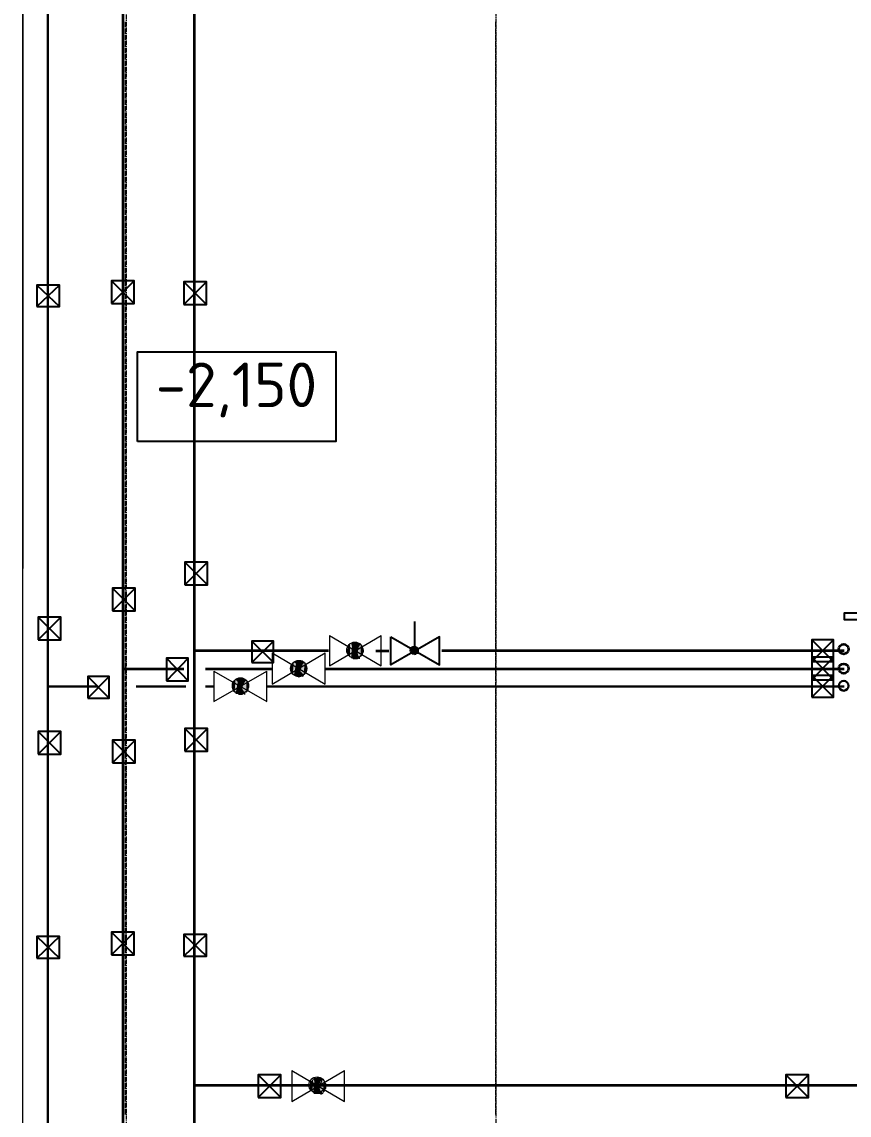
# Model space of a CAD drawing. Header units: millimetres. Extents: x -10178924 to 11692288, y -947381 to 58396.
# Drawn here: x 748948 to 752193, y -791596 to -787306 of the extents above; entities that cross this region are included whole.
import ezdxf

# ---------------------------------------------------------------- set-up
doc = ezdxf.new("R2010")
doc.units = ezdxf.units.MM
doc.linetypes.add('осевая', pattern=[50.8, 31.75, -6.35, 6.35, -6.35])
for name, color, linetype, lineweight in [('PDF _0', 7, 'Continuous', 9), ('PDF _Разрезы', 7, 'Continuous', 9), ('PDF _Текст', 7, 'Continuous', 5), ('Размеры осевые', 153, 'Continuous', 9)]:
    doc.layers.add(name, color=color, linetype=linetype, lineweight=lineweight)
for name, color, linetype in [('PDF __0', 7, 'Continuous'), ('PDF _PDF _Разрезы', 7, 'Continuous'), ('PDF _В1_Арматура', 7, 'Continuous'), ('PDF _ВК_В1', 5, 'Continuous'), ('PDF _ВК_Т3', 1, 'Continuous'), ('PDF _ВК_Т4', 6, 'Continuous')]:
    doc.layers.add(name, color=color, linetype=linetype)
doc.layers.add('PDF _Отметки', color=7, linetype='Continuous', true_color=0x7f9fff)
doc.layers.add('PDF _Размеры осевые', color=7, linetype='Continuous', true_color=0x5d6970)
doc.styles.add('PDF ISOCPEUR', font='isocpeur.ttf')

# ---------------------------------------------------------------- blocks, each defined once
blk = doc.blocks.new('A$C5282721b')
at = {"layer": 'PDF _Разрезы', "color": 18, "lineweight": 9, "true_color": 0x000000, "transparency": 33554687}
blk.add_lwpolyline([(26590.978, -58613.553), (26594.843, 2746.034)], dxfattribs=at)
at = {"layer": 'Размеры осевые', "color": 251, "linetype": 'осевая', "ltscale": 0.5, "transparency": 33554687}
for p, q in [((27000, -52200), (27000, 1500)), ((28450, -58512.867), (28450, -4812.867))]:
    blk.add_line(p, q, dxfattribs=at)

msp = doc.modelspace()

# ---------------------------------------------------------------- linework, layer by layer
at = {"layer": 'PDF _0', "lineweight": 25}
for points in [[(749007.6, -788423.2), (749096.5, -788423.2), (749096.5, -788338.5), (749007.6, -788338.5)], [(749299.7, -788410.5), (749388.6, -788410.5), (749388.6, -788321.6), (749299.7, -788321.6)], [(749583.3, -788414.7), (749672.2, -788414.7), (749672.2, -788325.8), (749583.3, -788325.8)], [(749587.5, -789515.4), (749676.4, -789515.4), (749676.4, -789426.5), (749587.5, -789426.5)], [(749303.9, -789617), (749392.8, -789617), (749392.8, -789528.1), (749303.9, -789528.1)], [(749011.8, -789731.3), (749100.7, -789731.3), (749100.7, -789642.4), (749011.8, -789642.4)], [(749850, -789820.2), (749934.7, -789820.2), (749934.7, -789735.5), (749850, -789735.5)], [(752047.1, -789816), (752131.8, -789816), (752131.8, -789731.3), (752047.1, -789731.3)], [(749515.6, -789892.2), (749600.2, -789892.2), (749600.2, -789803.3), (749515.6, -789803.3)], [(752047.1, -789887.9), (752131.8, -789887.9), (752131.8, -789799), (752047.1, -789799)], [(749206.5, -789959.9), (749291.2, -789959.9), (749291.2, -789875.2), (749206.5, -789875.2)], [(752047.1, -789955.7), (752131.8, -789955.7), (752131.8, -789871), (752047.1, -789871)], [(749011.8, -790180), (749100.7, -790180), (749100.7, -790091.1), (749011.8, -790091.1)], [(749587.5, -790167.3), (749676.4, -790167.3), (749676.4, -790078.4), (749587.5, -790078.4)], [(749303.9, -790213.9), (749392.8, -790213.9), (749392.8, -790125), (749303.9, -790125)], [(749007.6, -790980.1), (749096.5, -790980.1), (749096.5, -790895.5), (749007.6, -790895.5)], [(749299.7, -790967.4), (749388.6, -790967.4), (749388.6, -790878.6), (749299.7, -790878.6)], [(749583.3, -790971.7), (749672.2, -790971.7), (749672.2, -790887), (749583.3, -790887)], [(749875.4, -791526.3), (749964.3, -791526.3), (749964.3, -791437.4), (749875.4, -791437.4)], [(751945.5, -791526.3), (752034.4, -791526.3), (752034.4, -791437.4), (751945.5, -791437.4)]]:
    msp.add_lwpolyline(points, close=True, dxfattribs=at)
for points in [[(749007.6, -788338.5), (749096.5, -788423.2)], [(749096.5, -788338.5), (749007.6, -788423.2)], [(749299.7, -788321.6), (749388.6, -788410.5)], [(749388.6, -788321.6), (749299.7, -788410.5)], [(749583.3, -788325.8), (749672.2, -788414.7)], [(749672.2, -788325.8), (749583.3, -788414.7)], [(749587.5, -789426.5), (749676.4, -789515.4)], [(749676.4, -789426.5), (749587.5, -789515.4)], [(749303.9, -789528.1), (749392.8, -789617)], [(749392.8, -789528.1), (749303.9, -789617)], [(749011.8, -789642.4), (749100.7, -789731.3)], [(749100.7, -789642.4), (749011.8, -789731.3)], [(749850, -789735.5), (749934.7, -789820.2)], [(749934.7, -789735.5), (749850, -789820.2)], [(752047.1, -789731.3), (752131.8, -789816)], [(752131.8, -789731.3), (752047.1, -789816)], [(749515.6, -789803.3), (749600.2, -789892.2)], [(749600.2, -789803.3), (749515.6, -789892.2)], [(752047.1, -789799), (752131.8, -789887.9)], [(752131.8, -789799), (752047.1, -789887.9)], [(749206.5, -789875.2), (749291.2, -789959.9)], [(749291.2, -789875.2), (749206.5, -789959.9)], [(752047.1, -789871), (752131.8, -789955.7)], [(752131.8, -789871), (752047.1, -789955.7)], [(749011.8, -790091.1), (749100.7, -790180)], [(749100.7, -790091.1), (749011.8, -790180)], [(749587.5, -790078.4), (749676.4, -790167.3)], [(749676.4, -790078.4), (749587.5, -790167.3)], [(749303.9, -790125), (749392.8, -790213.9)], [(749392.8, -790125), (749303.9, -790213.9)], [(749007.6, -790895.5), (749096.5, -790980.1)], [(749096.5, -790895.5), (749007.6, -790980.1)], [(749299.7, -790878.5), (749388.6, -790967.4)], [(749388.6, -790878.5), (749299.7, -790967.4)], [(749583.3, -790887), (749672.2, -790971.7)], [(749672.2, -790887), (749583.3, -790971.7)], [(749875.4, -791437.4), (749964.3, -791526.3)], [(749964.3, -791437.4), (749875.4, -791526.3)], [(751945.5, -791437.4), (752034.4, -791526.3)], [(752034.4, -791437.4), (751945.5, -791526.3)]]:
    msp.add_lwpolyline(points, dxfattribs=at)
at = {"layer": 'PDF __0', "lineweight": 25}
msp.add_lwpolyline([(752250.3, -789625.5), (752174.1, -789625.5), (752174.1, -789650.9), (752250.3, -789650.9), (752250.3, -789625.5), (752326.5, -789625.5), (752326.5, -789701.7), (752318.1, -789701.7), (752318.1, -789633.9), (752250.3, -789633.9)], dxfattribs=at)
at = {"layer": 'PDF _PDF _Разрезы', "lineweight": 9}
msp.add_lwpolyline([(748948.3, -839405.6), (748952.5, -778045.5)], dxfattribs=at)
at = {"layer": 'PDF _В1_Арматура', "lineweight": 25}
msp.add_lwpolyline([(750489.2, -789773.6), (750489.2, -789659.3)], dxfattribs=at)
at = {"layer": 'PDF _В1_Арматура', "lineweight": 0}
for points in [[(750154.8, -789714.4), (750358, -789832.9), (750358, -789714.4)], [(750154.8, -789714.4), (750154.8, -789832.9), (750358, -789714.4)], [(750269.1, -789756.7), (750273.3, -789744), (750269.1, -789756.7)], [(749930.4, -789782.1), (749930.4, -789904.9), (750137.9, -789782.1)], [(749930.5, -789782.1), (750137.9, -789904.9), (750137.9, -789782.1)], [(750247.9, -789782.1), (750256.4, -789773.6), (750247.9, -789782.1)], [(750489.2, -789769.4), (750476.5, -789769.4), (750489.2, -789769.4)], [(750485, -789782.1), (750476.5, -789782.1), (750485, -789782.1)], [(750489.2, -789760.9), (750480.8, -789760.9), (750489.2, -789760.9)], [(750485, -789765.2), (750480.8, -789765.2), (750485, -789765.2)], [(750489.2, -789786.3), (750480.8, -789786.3), (750489.2, -789786.3)], [(750489.2, -789760.9), (750485, -789760.9), (750489.2, -789760.9)], [(750489.2, -789786.3), (750485, -789786.3), (750489.2, -789786.3)], [(750489.2, -789760.9), (750489.2, -789756.7), (750489.2, -789760.9)], [(750489.2, -789782.1), (750489.2, -789777.9), (750489.2, -789782.1)], [(750049, -789824.4), (750053.2, -789816), (750049, -789824.4)], [(750269.1, -789803.3), (750273.3, -789803.3), (750269.1, -789803.3)], [(749701.8, -789854.1), (749701.8, -789972.6), (749909.3, -789854.1)], [(749701.9, -789854.1), (749909.3, -789972.6), (749909.3, -789854.1)], [(750027.8, -789854.1), (750036.3, -789845.6), (750027.8, -789854.1)], [(750049, -789875.2), (750053.2, -789871), (750049, -789875.2)], [(749799.2, -789921.8), (749807.7, -789913.3), (749799.2, -789921.8)], [(749820.4, -789896.4), (749824.6, -789887.9), (749820.4, -789896.4)], [(749820.4, -789943), (749824.6, -789943), (749820.4, -789943)], [(750006.6, -791420.4), (750006.6, -791543.2), (750214.1, -791420.4)], [(750006.7, -791420.4), (750214.1, -791543.2), (750214.1, -791420.4)], [(750120.9, -791462.8), (750129.4, -791454.3), (750120.9, -791462.8)], [(750104, -791492.4), (750108.2, -791479.7), (750104, -791492.4)], [(750120.9, -791513.6), (750129.4, -791509.3), (750120.9, -791513.6)]]:
    msp.add_lwpolyline(points, dxfattribs=at)
at = {"layer": 'PDF _В1_Арматура', "lineweight": 25}
msp.add_lwpolyline([(750396.1, -789718.6), (750586.6, -789828.7), (750586.6, -789718.6), (750396.1, -789828.7)], close=True, dxfattribs=at)
at = {"layer": 'PDF _В1_Арматура', "lineweight": 0}
for points in [[(750489.2, -789756.7), (750489.2, -789756.7), (750489.2, -789756.7)], [(750489.2, -789790.6), (750489.2, -789790.6), (750489.2, -789790.6)]]:
    msp.add_lwpolyline(points, close=True, dxfattribs=at)
for centre in [(750254.3, -789771.5), (750034.2, -789843.5), (749805.6, -789911.2), (750106.1, -791477.6)]:
    msp.add_circle(centre, 31.7, dxfattribs=at)
at = {"layer": 'PDF _В1_Арматура', "lineweight": 25}
msp.add_circle((750487.1, -789771.5), 14.8, dxfattribs=at)
at = {"layer": 'PDF _В1_Арматура', "transparency": 33554559}
for points in [[(750231, -789794.8), (750231, -789752.5), (750226.8, -789790.6)], [(750231, -789752.5), (750226.8, -789790.6), (750226.8, -789756.7)], [(750235.2, -789799), (750235.2, -789748.2), (750231, -789794.8)], [(750235.2, -789748.2), (750231, -789794.8), (750231, -789752.5)], [(750239.5, -789803.3), (750239.5, -789744), (750235.2, -789799)], [(750239.5, -789744), (750235.2, -789799), (750235.2, -789748.2)], [(750243.7, -789756.7), (750243.7, -789744), (750239.5, -789744)], [(750243.7, -789756.7), (750239.5, -789803.3), (750239.5, -789744)], [(750247.9, -789765.2), (750247.9, -789739.8), (750243.7, -789756.7)], [(750247.9, -789739.8), (750243.7, -789756.7), (750243.7, -789744)], [(750256.4, -789773.6), (750256.4, -789739.8), (750247.9, -789765.2)], [(750256.4, -789739.8), (750247.9, -789765.2), (750247.9, -789739.8)], [(750264.9, -789765.2), (750264.9, -789739.8), (750256.4, -789773.6)], [(750264.9, -789739.8), (750256.4, -789773.6), (750256.4, -789739.8)], [(750269.1, -789744), (750264.9, -789765.2), (750264.9, -789739.8)], [(750269.1, -789756.7), (750269.1, -789744), (750264.9, -789765.2)], [(750273.3, -789803.3), (750273.3, -789744), (750264.9, -789782.1)], [(750273.3, -789744), (750264.9, -789782.1), (750264.9, -789765.2)], [(750273.3, -789744), (750269.1, -789756.7), (750269.1, -789744)], [(750277.6, -789748.2), (750273.3, -789803.3), (750273.3, -789744)], [(750277.6, -789799), (750277.6, -789748.2), (750273.3, -789803.3)], [(750281.8, -789752.5), (750277.6, -789799), (750277.6, -789748.2)], [(750281.8, -789794.8), (750281.8, -789752.5), (750277.6, -789799)], [(750286, -789756.7), (750281.8, -789794.8), (750281.8, -789752.5)], [(750226.8, -789786.3), (750226.8, -789765.2), (750222.5, -789777.9)], [(750226.8, -789765.2), (750222.5, -789777.9), (750222.5, -789769.4)], [(750222.5, -789777.9), (750222.5, -789769.4), (750222.5, -789773.6)], [(750226.8, -789790.6), (750226.8, -789756.7), (750226.8, -789786.3)], [(750226.8, -789756.7), (750226.8, -789786.3), (750226.8, -789765.2)], [(750243.7, -789794.8), (750243.7, -789756.7), (750239.5, -789803.3)], [(750243.7, -789794.8), (750243.7, -789803.3), (750239.5, -789803.3)], [(750247.9, -789765.2), (750243.7, -789794.8), (750243.7, -789756.7)], [(750247.9, -789782.1), (750247.9, -789765.2), (750243.7, -789794.8)], [(750247.9, -789807.5), (750247.9, -789782.1), (750243.7, -789803.3)], [(750247.9, -789782.1), (750243.7, -789803.3), (750243.7, -789794.8)], [(750256.4, -789773.6), (750247.9, -789782.1), (750247.9, -789765.2)], [(750256.4, -789807.5), (750256.4, -789773.6), (750247.9, -789807.5)], [(750256.4, -789773.6), (750247.9, -789807.5), (750247.9, -789782.1)], [(750256.4, -789773.6), (750256.4, -789773.6), (750264.9, -789765.2)], [(750256.4, -789773.6), (750264.9, -789765.2), (750264.9, -789782.1)], [(750264.9, -789782.1), (750256.4, -789807.5), (750256.4, -789773.6)], [(750264.9, -789807.5), (750264.9, -789782.1), (750256.4, -789807.5)], [(750269.1, -789794.8), (750264.9, -789807.5), (750264.9, -789782.1)], [(750269.1, -789803.3), (750269.1, -789794.8), (750264.9, -789807.5)], [(750273.3, -789803.3), (750269.1, -789803.3), (750269.1, -789794.8)], [(750286, -789790.6), (750286, -789756.7), (750281.8, -789794.8)], [(750286, -789765.2), (750286, -789790.6), (750286, -789756.7)], [(750290.3, -789769.4), (750286, -789786.3), (750286, -789765.2)], [(750286, -789786.3), (750286, -789765.2), (750286, -789790.6)], [(750290.3, -789777.9), (750290.3, -789769.4), (750286, -789786.3)], [(750290.3, -789773.6), (750290.3, -789777.9), (750290.3, -789769.4)], [(750480.8, -789765.2), (750485, -789765.2), (750476.5, -789765.2)], [(750485, -789765.2), (750476.5, -789765.2), (750489.2, -789769.4)], [(750476.5, -789765.2), (750489.2, -789769.4), (750476.5, -789769.4)], [(750476.5, -789769.4), (750489.2, -789769.4), (750489.2, -789769.4)], [(750489.2, -789769.4), (750476.5, -789769.4), (750489.2, -789773.6)], [(750476.5, -789769.4), (750489.2, -789773.6), (750476.5, -789773.6)], [(750489.2, -789773.6), (750476.5, -789773.6), (750489.2, -789777.9)], [(750476.5, -789773.6), (750489.2, -789777.9), (750476.5, -789777.9)], [(750476.5, -789777.9), (750489.2, -789777.9), (750489.2, -789777.9)], [(750489.2, -789777.9), (750489.2, -789777.9), (750476.5, -789777.9)], [(750489.2, -789777.9), (750476.5, -789777.9), (750485, -789782.1)], [(750476.5, -789777.9), (750485, -789782.1), (750476.5, -789782.1)], [(750476.5, -789782.1), (750485, -789782.1), (750480.8, -789782.1)], [(750480.8, -789760.9), (750485, -789760.9), (750485, -789760.9)], [(750485, -789760.9), (750489.2, -789760.9), (750480.8, -789760.9)], [(750480.8, -789760.9), (750489.2, -789760.9), (750485, -789760.9)], [(750485, -789760.9), (750480.8, -789760.9), (750485, -789765.2)], [(750480.8, -789760.9), (750485, -789765.2), (750480.8, -789765.2)], [(750485, -789782.1), (750480.8, -789782.1), (750485, -789786.3)], [(750480.8, -789782.1), (750485, -789786.3), (750480.8, -789786.3)], [(750480.8, -789786.3), (750485, -789786.3), (750485, -789786.3)], [(750485, -789786.3), (750489.2, -789786.3), (750480.8, -789786.3)], [(750480.8, -789786.3), (750489.2, -789786.3), (750485, -789786.3)], [(750489.2, -789756.7), (750489.2, -789760.9), (750485, -789760.9)], [(750489.2, -789769.4), (750489.2, -789769.4), (750485, -789760.9)], [(750489.2, -789769.4), (750485, -789760.9), (750489.2, -789760.9)], [(750489.2, -789777.9), (750489.2, -789782.1), (750485, -789782.1)], [(750485, -789782.1), (750489.2, -789782.1), (750489.2, -789782.1)], [(750489.2, -789782.1), (750489.2, -789782.1), (750485, -789782.1)], [(750489.2, -789782.1), (750485, -789782.1), (750489.2, -789786.3)], [(750485, -789782.1), (750489.2, -789786.3), (750485, -789786.3)], [(750489.2, -789790.6), (750489.2, -789790.6), (750485, -789786.3)], [(750489.2, -789790.6), (750485, -789786.3), (750489.2, -789786.3)], [(750489.2, -789756.7), (750493.5, -789756.7), (750493.5, -789756.7)], [(750493.5, -789756.7), (750489.2, -789756.7), (750497.7, -789760.9)], [(750489.2, -789756.7), (750497.7, -789760.9), (750489.2, -789760.9)], [(750489.2, -789760.9), (750497.7, -789760.9), (750497.7, -789760.9)], [(750497.7, -789760.9), (750497.7, -789760.9), (750489.2, -789760.9)], [(750489.2, -789760.9), (750497.7, -789760.9), (750497.7, -789760.9)], [(750497.7, -789760.9), (750497.7, -789760.9), (750489.2, -789760.9)], [(750497.7, -789760.9), (750489.2, -789760.9), (750493.5, -789769.4)], [(750489.2, -789760.9), (750493.5, -789769.4), (750489.2, -789769.4)], [(750489.2, -789773.6), (750489.2, -789773.6), (750489.2, -789769.4)], [(750489.2, -789773.6), (750489.2, -789769.4), (750493.5, -789769.4)], [(750493.5, -789769.4), (750506.2, -789773.6), (750489.2, -789773.6)], [(750489.2, -789777.9), (750489.2, -789777.9), (750489.2, -789773.6)], [(750489.2, -789777.9), (750489.2, -789773.6), (750493.5, -789777.9)], [(750506.2, -789773.6), (750489.2, -789773.6), (750506.2, -789777.9)], [(750489.2, -789773.6), (750506.2, -789777.9), (750493.5, -789777.9)], [(750493.5, -789777.9), (750489.2, -789777.9), (750497.7, -789782.1)], [(750489.2, -789777.9), (750497.7, -789782.1), (750489.2, -789782.1)], [(750489.2, -789782.1), (750497.7, -789782.1), (750497.7, -789782.1)], [(750497.7, -789782.1), (750497.7, -789782.1), (750489.2, -789782.1)], [(750497.7, -789782.1), (750489.2, -789782.1), (750497.7, -789786.3)], [(750489.2, -789782.1), (750497.7, -789786.3), (750489.2, -789786.3)], [(750489.2, -789786.3), (750497.7, -789786.3), (750497.7, -789786.3)], [(750497.7, -789786.3), (750497.7, -789786.3), (750489.2, -789786.3)], [(750489.2, -789786.3), (750497.7, -789786.3), (750497.7, -789786.3)], [(750497.7, -789786.3), (750497.7, -789786.3), (750489.2, -789786.3)], [(750493.5, -789790.6), (750489.2, -789790.6), (750489.2, -789786.3)], [(750489.2, -789786.3), (750497.7, -789786.3), (750493.5, -789790.6)], [(750493.5, -789790.6), (750493.5, -789790.6), (750489.2, -789790.6)], [(750497.7, -789765.2), (750506.2, -789769.4), (750493.5, -789769.4)], [(750493.5, -789769.4), (750506.2, -789769.4), (750506.2, -789769.4)], [(750506.2, -789769.4), (750506.2, -789769.4), (750493.5, -789769.4)], [(750506.2, -789769.4), (750493.5, -789769.4), (750506.2, -789773.6)], [(750493.5, -789777.9), (750506.2, -789777.9), (750506.2, -789777.9)], [(750506.2, -789777.9), (750506.2, -789777.9), (750493.5, -789777.9)], [(750506.2, -789777.9), (750493.5, -789777.9), (750506.2, -789782.1)], [(750493.5, -789777.9), (750506.2, -789782.1), (750497.7, -789782.1)], [(750497.7, -789760.9), (750501.9, -789760.9), (750501.9, -789760.9)], [(750501.9, -789760.9), (750497.7, -789760.9), (750501.9, -789765.2)], [(750497.7, -789760.9), (750501.9, -789765.2), (750497.7, -789765.2)], [(750506.2, -789765.2), (750506.2, -789765.2), (750497.7, -789765.2)], [(750506.2, -789765.2), (750497.7, -789765.2), (750501.9, -789765.2)], [(750506.2, -789765.2), (750497.7, -789765.2), (750506.2, -789769.4)], [(750501.9, -789782.1), (750501.9, -789782.1), (750497.7, -789782.1)], [(750501.9, -789782.1), (750497.7, -789782.1), (750506.2, -789782.1)], [(750501.9, -789786.3), (750497.7, -789786.3), (750497.7, -789782.1)], [(750497.7, -789782.1), (750501.9, -789782.1), (750501.9, -789786.3)], [(750501.9, -789786.3), (750501.9, -789786.3), (750497.7, -789786.3)], [(750006.6, -789858.3), (750006.6, -789828.7), (750002.4, -789854.1)], [(750006.6, -789828.7), (750002.4, -789854.1), (750002.4, -789832.9)], [(750002.4, -789854.1), (750002.4, -789832.9), (750002.4, -789849.8)], [(750002.4, -789832.9), (750002.4, -789849.8), (750002.4, -789837.1)], [(750002.4, -789849.8), (750002.4, -789837.1), (750002.4, -789845.6)], [(750010.9, -789866.8), (750010.9, -789820.2), (750006.6, -789862.5)], [(750010.9, -789820.2), (750006.6, -789862.5), (750006.6, -789824.4)], [(750006.6, -789862.5), (750006.6, -789824.4), (750006.6, -789858.3)], [(750006.6, -789824.4), (750006.6, -789858.3), (750006.6, -789828.7)], [(750015.1, -789871), (750015.1, -789816), (750010.9, -789866.8)], [(750015.1, -789816), (750010.9, -789866.8), (750010.9, -789820.2)], [(750023.6, -789824.4), (750023.6, -789811.7), (750015.1, -789816)], [(750023.6, -789824.4), (750015.1, -789871), (750015.1, -789816)], [(750023.6, -789862.5), (750023.6, -789824.4), (750015.1, -789871)], [(750027.8, -789832.9), (750027.8, -789811.7), (750023.6, -789824.4)], [(750027.8, -789811.7), (750023.6, -789824.4), (750023.6, -789811.7)], [(750027.8, -789832.9), (750023.6, -789862.5), (750023.6, -789824.4)], [(750027.8, -789854.1), (750027.8, -789832.9), (750023.6, -789862.5)], [(750036.3, -789845.6), (750036.3, -789811.7), (750027.8, -789832.9)], [(750036.3, -789811.7), (750027.8, -789832.9), (750027.8, -789811.7)], [(750036.3, -789845.6), (750027.8, -789854.1), (750027.8, -789832.9)], [(750040.5, -789832.9), (750040.5, -789811.7), (750036.3, -789845.6)], [(750040.5, -789811.7), (750036.3, -789845.6), (750036.3, -789811.7)], [(750036.3, -789845.6), (750036.3, -789845.6), (750040.5, -789832.9)], [(750036.3, -789845.6), (750040.5, -789832.9), (750040.5, -789854.1)], [(750049, -789824.4), (750049, -789811.7), (750040.5, -789832.9)], [(750049, -789811.7), (750040.5, -789832.9), (750040.5, -789811.7)], [(750053.2, -789871), (750053.2, -789816), (750040.5, -789854.1)], [(750053.2, -789816), (750040.5, -789854.1), (750040.5, -789832.9)], [(750053.2, -789816), (750049, -789824.4), (750049, -789811.7)], [(750057.4, -789820.2), (750053.2, -789871), (750053.2, -789816)], [(750057.4, -789866.8), (750057.4, -789820.2), (750053.2, -789871)], [(750061.7, -789824.4), (750057.4, -789866.8), (750057.4, -789820.2)], [(750061.7, -789862.5), (750061.7, -789824.4), (750057.4, -789866.8)], [(750065.9, -789828.7), (750061.7, -789862.5), (750061.7, -789824.4)], [(750065.9, -789858.3), (750065.9, -789828.7), (750061.7, -789862.5)], [(750065.9, -789832.9), (750065.9, -789858.3), (750065.9, -789828.7)], [(750065.9, -789837.1), (750065.9, -789854.1), (750065.9, -789832.9)], [(750065.9, -789854.1), (750065.9, -789832.9), (750065.9, -789858.3)], [(750065.9, -789845.6), (750065.9, -789849.8), (750065.9, -789837.1)], [(750065.9, -789849.8), (750065.9, -789837.1), (750065.9, -789854.1)], [(749795, -789896.4), (749795, -789883.7), (749786.5, -789887.9)], [(749799.2, -789904.9), (749799.2, -789879.5), (749795, -789896.4)], [(749799.2, -789879.5), (749795, -789896.4), (749795, -789883.7)], [(749807.7, -789913.3), (749807.7, -789879.5), (749799.2, -789904.9)], [(749807.7, -789879.5), (749799.2, -789904.9), (749799.2, -789879.5)], [(749811.9, -789904.9), (749811.9, -789879.5), (749807.7, -789913.3)], [(749811.9, -789879.5), (749807.7, -789913.3), (749807.7, -789879.5)], [(749820.4, -789883.7), (749811.9, -789904.9), (749811.9, -789879.5)], [(749820.4, -789896.4), (749820.4, -789883.7), (749811.9, -789904.9)], [(749824.6, -789887.9), (749820.4, -789896.4), (749820.4, -789883.7)], [(750023.6, -789862.5), (750023.6, -789875.2), (750015.1, -789871)], [(750027.8, -789875.2), (750027.8, -789854.1), (750023.6, -789875.2)], [(750027.8, -789854.1), (750023.6, -789875.2), (750023.6, -789862.5)], [(750036.3, -789879.5), (750036.3, -789845.6), (750027.8, -789875.2)], [(750036.3, -789845.6), (750027.8, -789875.2), (750027.8, -789854.1)], [(750040.5, -789854.1), (750036.3, -789879.5), (750036.3, -789845.6)], [(750040.5, -789875.2), (750040.5, -789854.1), (750036.3, -789879.5)], [(750049, -789862.5), (750040.5, -789875.2), (750040.5, -789854.1)], [(750049, -789875.2), (750049, -789862.5), (750040.5, -789875.2)], [(750053.2, -789871), (750049, -789875.2), (750049, -789862.5)], [(749778, -789930.3), (749778, -789896.4), (749773.8, -789926)], [(749778, -789896.4), (749773.8, -789926), (749773.8, -789904.9)], [(749773.8, -789926), (749773.8, -789904.9), (749773.8, -789917.6)], [(749773.8, -789904.9), (749773.8, -789917.6), (749773.8, -789909.1)], [(749773.8, -789917.6), (749773.8, -789909.1), (749773.8, -789913.3)], [(749782.3, -789938.7), (749782.3, -789887.9), (749778, -789934.5)], [(749782.3, -789887.9), (749778, -789934.5), (749778, -789892.2)], [(749778, -789934.5), (749778, -789892.2), (749778, -789930.3)], [(749778, -789892.2), (749778, -789930.3), (749778, -789896.4)], [(749786.5, -789943), (749786.5, -789887.9), (749782.3, -789938.7)], [(749786.5, -789887.9), (749782.3, -789938.7), (749782.3, -789887.9)], [(749795, -789896.4), (749786.5, -789943), (749786.5, -789887.9)], [(749795, -789934.5), (749795, -789896.4), (749786.5, -789943)], [(749799.2, -789904.9), (749795, -789934.5), (749795, -789896.4)], [(749799.2, -789921.8), (749799.2, -789904.9), (749795, -789934.5)], [(749799.2, -789947.2), (749799.2, -789921.8), (749795, -789943)], [(749799.2, -789921.8), (749795, -789943), (749795, -789934.5)], [(749807.7, -789913.3), (749799.2, -789921.8), (749799.2, -789904.9)], [(749807.7, -789947.2), (749807.7, -789913.3), (749799.2, -789947.2)], [(749807.7, -789913.3), (749799.2, -789947.2), (749799.2, -789921.8)], [(749807.7, -789913.3), (749807.7, -789913.3), (749811.9, -789904.9)], [(749807.7, -789913.3), (749811.9, -789904.9), (749811.9, -789921.8)], [(749811.9, -789921.8), (749807.7, -789947.2), (749807.7, -789913.3)], [(749811.9, -789947.2), (749811.9, -789921.8), (749807.7, -789947.2)], [(749824.6, -789943), (749824.6, -789887.9), (749811.9, -789921.8)], [(749824.6, -789887.9), (749811.9, -789921.8), (749811.9, -789904.9)], [(749820.4, -789934.5), (749811.9, -789947.2), (749811.9, -789921.8)], [(749828.8, -789938.7), (749828.8, -789887.9), (749824.6, -789943)], [(749828.8, -789887.9), (749824.6, -789943), (749824.6, -789887.9)], [(749833.1, -789892.2), (749828.8, -789938.7), (749828.8, -789887.9)], [(749833.1, -789934.5), (749833.1, -789892.2), (749828.8, -789938.7)], [(749837.3, -789896.4), (749833.1, -789934.5), (749833.1, -789892.2)], [(749837.3, -789930.3), (749837.3, -789896.4), (749833.1, -789934.5)], [(749837.3, -789904.9), (749837.3, -789930.3), (749837.3, -789896.4)], [(749837.3, -789909.1), (749837.3, -789926), (749837.3, -789904.9)], [(749837.3, -789926), (749837.3, -789904.9), (749837.3, -789930.3)], [(749841.5, -789913.3), (749837.3, -789917.6), (749837.3, -789909.1)], [(749837.3, -789917.6), (749837.3, -789909.1), (749837.3, -789926)], [(749795, -789934.5), (749795, -789943), (749786.5, -789943)], [(749820.4, -789943), (749820.4, -789934.5), (749811.9, -789947.2)], [(749824.6, -789943), (749820.4, -789943), (749820.4, -789934.5)], [(750082.8, -791500.9), (750082.8, -791462.8), (750078.6, -791496.6)], [(750082.8, -791462.8), (750078.6, -791496.6), (750078.6, -791467)], [(750078.6, -791496.6), (750078.6, -791467), (750078.6, -791492.4)], [(750078.6, -791467), (750078.6, -791492.4), (750078.6, -791471.2)], [(750078.6, -791492.4), (750078.6, -791471.2), (750078.6, -791488.2)], [(750078.6, -791471.2), (750078.6, -791488.2), (750078.6, -791475.5)], [(750087.1, -791505.1), (750087.1, -791458.5), (750082.8, -791500.9)], [(750087.1, -791458.5), (750082.8, -791500.9), (750082.8, -791462.8)], [(750091.3, -791509.3), (750091.3, -791454.3), (750087.1, -791505.1)], [(750091.3, -791454.3), (750087.1, -791505.1), (750087.1, -791458.5)], [(750095.5, -791462.8), (750095.5, -791450.1), (750091.3, -791454.3)], [(750095.5, -791462.8), (750091.3, -791509.3), (750091.3, -791454.3)], [(750095.5, -791500.9), (750095.5, -791462.8), (750091.3, -791509.3)], [(750104, -791471.2), (750104, -791450.1), (750095.5, -791462.8)], [(750104, -791450.1), (750095.5, -791462.8), (750095.5, -791450.1)], [(750104, -791471.2), (750095.5, -791500.9), (750095.5, -791462.8)], [(750104, -791492.4), (750104, -791471.2), (750095.5, -791500.9)], [(750108.2, -791479.7), (750108.2, -791445.8), (750104, -791471.2)], [(750108.2, -791445.8), (750104, -791471.2), (750104, -791450.1)], [(750108.2, -791479.7), (750104, -791492.4), (750104, -791471.2)], [(750116.7, -791450.1), (750108.2, -791479.7), (750108.2, -791445.8)], [(750116.7, -791471.2), (750116.7, -791450.1), (750108.2, -791479.7)], [(750108.2, -791479.7), (750108.2, -791479.7), (750116.7, -791471.2)], [(750108.2, -791479.7), (750116.7, -791471.2), (750116.7, -791492.4)], [(750120.9, -791462.8), (750120.9, -791450.1), (750116.7, -791471.2)], [(750120.9, -791450.1), (750116.7, -791471.2), (750116.7, -791450.1)], [(750129.4, -791509.3), (750129.4, -791454.3), (750116.7, -791492.4)], [(750129.4, -791454.3), (750116.7, -791492.4), (750116.7, -791471.2)], [(750129.4, -791454.3), (750120.9, -791462.8), (750120.9, -791450.1)], [(750133.6, -791458.5), (750129.4, -791509.3), (750129.4, -791454.3)], [(750133.6, -791505.1), (750133.6, -791458.5), (750129.4, -791509.3)], [(750137.9, -791462.8), (750133.6, -791505.1), (750133.6, -791458.5)], [(750137.9, -791500.9), (750137.9, -791462.8), (750133.6, -791505.1)], [(750137.9, -791467), (750137.9, -791500.9), (750137.9, -791462.8)], [(750142.1, -791471.2), (750137.9, -791496.6), (750137.9, -791467)], [(750137.9, -791496.6), (750137.9, -791467), (750137.9, -791500.9)], [(750142.1, -791492.4), (750142.1, -791471.2), (750137.9, -791496.6)], [(750142.1, -791475.5), (750142.1, -791492.4), (750142.1, -791471.2)], [(750078.6, -791488.2), (750078.6, -791475.5), (750078.6, -791479.7)], [(750095.5, -791500.9), (750095.5, -791513.6), (750091.3, -791509.3)], [(750104, -791513.6), (750104, -791492.4), (750095.5, -791513.6)], [(750104, -791492.4), (750095.5, -791513.6), (750095.5, -791500.9)], [(750108.2, -791513.6), (750108.2, -791479.7), (750104, -791513.6)], [(750108.2, -791479.7), (750104, -791513.6), (750104, -791492.4)], [(750116.7, -791492.4), (750108.2, -791513.6), (750108.2, -791479.7)], [(750116.7, -791513.6), (750116.7, -791492.4), (750108.2, -791513.6)], [(750120.9, -791500.9), (750116.7, -791513.6), (750116.7, -791492.4)], [(750120.9, -791513.6), (750120.9, -791500.9), (750116.7, -791513.6)], [(750129.4, -791509.3), (750120.9, -791513.6), (750120.9, -791500.9)], [(750142.1, -791479.7), (750142.1, -791488.2), (750142.1, -791475.5)], [(750142.1, -791488.2), (750142.1, -791475.5), (750142.1, -791492.4)]]:
    msp.add_solid(points, dxfattribs=at)
at = {"layer": 'PDF _ВК_В1', "lineweight": 30}
for points in [[(749049.9, -821291), (749049.9, -786439.2)], [(749244.6, -789913.3), (749049.9, -789913.3)], [(749591.8, -789913.3), (749397.1, -789913.3)], [(749701.8, -789913.3), (749668, -789913.3)], [(752174.1, -789913.3), (749909.4, -789913.3)]]:
    msp.add_lwpolyline(points, dxfattribs=at)
msp.add_circle((752172, -789911.2), 19.1, dxfattribs=at)
at = {"layer": 'PDF _ВК_Т3', "lineweight": 35}
for points in [[(749346.2, -821172.5), (749346.2, -786147.1)], [(749583.3, -789845.6), (749342, -789845.6)], [(749930.4, -789845.6), (749668, -789845.6)], [(752174.1, -789845.6), (750138, -789845.6)]]:
    msp.add_lwpolyline(points, dxfattribs=at)
for centre in [(752172, -789767.3), (752172, -789843.5)]:
    msp.add_circle(centre, 19.1, dxfattribs=at)
at = {"layer": 'PDF _ВК_Т4', "lineweight": 35}
for points in [[(749625.6, -821121.7), (749625.6, -785876.1)], [(750150.6, -789773.6), (749625.7, -789773.6)], [(750336.8, -789773.6), (750387.6, -789773.6)], [(752174.1, -789773.6), (750595.1, -789773.6)], [(767405.8, -791479.7), (749625.6, -791479.7)], [(750159, -791479.7), (750108.2, -791479.7)]]:
    msp.add_lwpolyline(points, dxfattribs=at)
at = {"layer": 'PDF _Отметки', "lineweight": 25}
msp.add_lwpolyline([(749401.3, -788952.4), (749401.3, -788601), (750180.2, -788601), (750180.2, -788952.4)], close=True, dxfattribs=at)
at = {"layer": 'PDF _Размеры осевые', "lineweight": 9}
for points in [[(749354.7, -787326.8), (749354.7, -787309.8), (749354.7, -787305.6)], [(750806.8, -787326.8), (750806.8, -787309.8), (750806.8, -787305.6)], [(749354.7, -787352.2), (749354.7, -787335.2), (749354.7, -787331)], [(750806.8, -787352.2), (750806.8, -787335.2), (750806.8, -787331)], [(749354.7, -787377.6), (749354.7, -787360.6), (749354.7, -787356.4)], [(749354.7, -787403), (749354.7, -787386), (749354.7, -787381.8)], [(750806.8, -787377.6), (750806.8, -787360.6), (750806.8, -787356.4)], [(750806.8, -787403), (750806.8, -787386), (750806.8, -787381.8)], [(749354.7, -787428.4), (749354.7, -787411.4), (749354.7, -787407.2)], [(749354.7, -787453.8), (749354.7, -787436.8), (749354.7, -787432.6)], [(750806.8, -787428.4), (750806.8, -787411.4), (750806.8, -787407.2)], [(750806.8, -787453.8), (750806.8, -787436.8), (750806.8, -787432.6)], [(749354.7, -787479.2), (749354.7, -787462.2), (749354.7, -787458)], [(750806.8, -787479.2), (750806.8, -787462.2), (750806.8, -787458)], [(749354.7, -787504.6), (749354.7, -787487.6), (749354.7, -787483.4)], [(749354.7, -787530), (749354.7, -787513), (749354.7, -787508.8)], [(750806.8, -787504.6), (750806.8, -787487.6), (750806.8, -787483.4)], [(750806.8, -787530), (750806.8, -787513), (750806.8, -787508.8)], [(749354.7, -787555.4), (749354.7, -787538.4), (749354.7, -787534.2)], [(749354.7, -787580.8), (749354.7, -787563.8), (749354.7, -787559.6)], [(750806.8, -787555.4), (750806.8, -787538.4), (750806.8, -787534.2)], [(750806.8, -787580.8), (750806.8, -787563.8), (750806.8, -787559.6)], [(749354.7, -787606.2), (749354.7, -787589.2), (749354.7, -787585)], [(749354.7, -787631.6), (749354.7, -787614.6), (749354.7, -787610.4)], [(750806.8, -787606.2), (750806.8, -787589.2), (750806.8, -787585)], [(750806.8, -787631.6), (750806.8, -787614.6), (750806.8, -787610.4)], [(749354.7, -787657), (749354.7, -787640), (749354.7, -787635.8)], [(750806.8, -787657), (750806.8, -787640), (750806.8, -787635.8)], [(749354.7, -787682.4), (749354.7, -787665.4), (749354.7, -787661.2)], [(749354.7, -787707.8), (749354.7, -787690.8), (749354.7, -787686.6)], [(750806.8, -787682.4), (750806.8, -787665.4), (750806.8, -787661.2)], [(750806.8, -787707.8), (750806.8, -787690.8), (750806.8, -787686.6)], [(749354.7, -787733.2), (749354.7, -787716.2), (749354.7, -787712)], [(749354.7, -787758.6), (749354.7, -787741.6), (749354.7, -787737.4)], [(750806.8, -787733.2), (750806.8, -787716.2), (750806.8, -787712)], [(750806.8, -787758.6), (750806.8, -787741.6), (750806.8, -787737.4)], [(749354.7, -787784), (749354.7, -787767), (749354.7, -787762.8)], [(750806.8, -787784), (750806.8, -787767), (750806.8, -787762.8)], [(749354.7, -787809.4), (749354.7, -787792.4), (749354.7, -787788.2)], [(749354.7, -787834.8), (749354.7, -787817.8), (749354.7, -787813.6)], [(750806.8, -787809.4), (750806.8, -787792.4), (750806.8, -787788.2)], [(750806.8, -787834.8), (750806.8, -787817.8), (750806.8, -787813.6)], [(749354.7, -787860.2), (749354.7, -787843.2), (749354.7, -787839)], [(749354.7, -787885.6), (749354.7, -787868.6), (749354.7, -787864.4)], [(750806.8, -787860.2), (750806.8, -787843.2), (750806.8, -787839)], [(750806.8, -787885.6), (750806.8, -787868.6), (750806.8, -787864.4)], [(749354.7, -787911), (749354.7, -787894), (749354.7, -787889.8)], [(750806.8, -787911), (750806.8, -787894), (750806.8, -787889.8)], [(749354.7, -787936.4), (749354.7, -787919.4), (749354.7, -787915.2)], [(749354.7, -787961.8), (749354.7, -787944.8), (749354.7, -787940.6)], [(750806.8, -787936.4), (750806.8, -787919.4), (750806.8, -787915.2)], [(750806.8, -787961.8), (750806.8, -787944.8), (750806.8, -787940.6)], [(749354.7, -787987.2), (749354.7, -787970.2), (749354.7, -787966)], [(749354.7, -788012.6), (749354.7, -787995.6), (749354.7, -787991.4)], [(750806.8, -787987.2), (750806.8, -787970.2), (750806.8, -787966)], [(750806.8, -788012.6), (750806.8, -787995.6), (750806.8, -787991.4)], [(749354.7, -788038), (749354.7, -788021), (749354.7, -788016.8)], [(750806.8, -788038), (750806.8, -788021), (750806.8, -788016.8)], [(749354.7, -788063.4), (749354.7, -788046.4), (749354.7, -788042.2)], [(749354.7, -788088.8), (749354.7, -788071.8), (749354.7, -788067.6)], [(750806.8, -788063.4), (750806.8, -788046.4), (750806.8, -788042.2)], [(750806.8, -788088.8), (750806.8, -788071.8), (750806.8, -788067.6)], [(749354.7, -788114.2), (749354.7, -788097.2), (749354.7, -788093)], [(749354.7, -788139.6), (749354.7, -788122.6), (749354.7, -788118.4)], [(750806.8, -788114.2), (750806.8, -788097.2), (750806.8, -788093)], [(750806.8, -788139.6), (750806.8, -788122.6), (750806.8, -788118.4)], [(749354.7, -788165), (749354.7, -788148), (749354.7, -788143.8)], [(750806.8, -788165), (750806.8, -788148), (750806.8, -788143.8)], [(749354.7, -788190.4), (749354.7, -788173.4), (749354.7, -788169.2)], [(749354.7, -788215.8), (749354.7, -788198.8), (749354.7, -788194.6)], [(750806.8, -788190.4), (750806.8, -788173.4), (750806.8, -788169.2)], [(750806.8, -788215.8), (750806.8, -788198.8), (750806.8, -788194.6)], [(749354.7, -788241.2), (749354.7, -788224.2), (749354.7, -788220)], [(749354.7, -788266.6), (749354.7, -788249.6), (749354.7, -788245.4)], [(750806.8, -788241.2), (750806.8, -788224.2), (750806.8, -788220)], [(750806.8, -788266.6), (750806.8, -788249.6), (750806.8, -788245.4)], [(749354.7, -788292), (749354.7, -788275), (749354.7, -788270.8)], [(749354.7, -788317.4), (749354.7, -788300.4), (749354.7, -788296.2)], [(750806.8, -788292), (750806.8, -788275), (750806.8, -788270.8)], [(750806.8, -788317.4), (750806.8, -788300.4), (750806.8, -788296.2)], [(749354.7, -788342.8), (749354.7, -788325.8), (749354.7, -788321.6)], [(750806.8, -788342.8), (750806.8, -788325.8), (750806.8, -788321.6)], [(749354.7, -788368.2), (749354.7, -788351.2), (749354.7, -788347)], [(749354.7, -788393.6), (749354.7, -788376.6), (749354.7, -788372.4)], [(750806.8, -788368.2), (750806.8, -788351.2), (750806.8, -788347)], [(750806.8, -788393.6), (750806.8, -788376.6), (750806.8, -788372.4)], [(749354.7, -788419), (749354.7, -788402), (749354.7, -788397.8)], [(749354.7, -788444.4), (749354.7, -788427.4), (749354.7, -788423.2)], [(750806.8, -788419), (750806.8, -788402), (750806.8, -788397.8)], [(750806.8, -788444.4), (750806.8, -788427.4), (750806.8, -788423.2)], [(749354.7, -788469.8), (749354.7, -788452.8), (749354.7, -788448.6)], [(750806.8, -788469.8), (750806.8, -788452.8), (750806.8, -788448.6)], [(749354.7, -788495.2), (749354.7, -788478.2), (749354.7, -788474)], [(749354.7, -788520.6), (749354.7, -788503.6), (749354.7, -788499.4)], [(750806.8, -788495.2), (750806.8, -788478.2), (750806.8, -788474)], [(750806.8, -788520.6), (750806.8, -788503.6), (750806.8, -788499.4)], [(749354.7, -788546), (749354.7, -788529), (749354.7, -788524.8)], [(749354.7, -788571.4), (749354.7, -788554.4), (749354.7, -788550.2)], [(750806.8, -788546), (750806.8, -788529), (750806.8, -788524.8)], [(750806.8, -788571.4), (750806.8, -788554.4), (750806.8, -788550.2)], [(749354.7, -788596.8), (749354.7, -788579.8), (749354.7, -788575.6)], [(750806.8, -788596.8), (750806.8, -788579.8), (750806.8, -788575.6)], [(749354.7, -788622.2), (749354.7, -788605.2), (749354.7, -788601)], [(749354.7, -788647.6), (749354.7, -788630.6), (749354.7, -788626.4)], [(750806.8, -788622.2), (750806.8, -788605.2), (750806.8, -788601)], [(750806.8, -788647.6), (750806.8, -788630.6), (750806.8, -788626.4)], [(749354.7, -788673), (749354.7, -788656), (749354.7, -788651.8)], [(749354.7, -788698.4), (749354.7, -788681.4), (749354.7, -788677.2)], [(750806.8, -788673), (750806.8, -788656), (750806.8, -788651.8)], [(750806.8, -788698.4), (750806.8, -788681.4), (750806.8, -788677.2)], [(749354.7, -788723.8), (749354.7, -788706.8), (749354.7, -788702.6)], [(750806.8, -788723.8), (750806.8, -788706.8), (750806.8, -788702.6)], [(749354.7, -788749.2), (749354.7, -788732.2), (749354.7, -788728)], [(749354.7, -788774.6), (749354.7, -788757.6), (749354.7, -788753.4)], [(750806.8, -788749.2), (750806.8, -788732.2), (750806.8, -788728)], [(750806.8, -788774.6), (750806.8, -788757.6), (750806.8, -788753.4)], [(749354.7, -788800), (749354.7, -788783), (749354.7, -788778.8)], [(749354.7, -788825.4), (749354.7, -788808.4), (749354.7, -788804.2)], [(750806.8, -788800), (750806.8, -788783), (750806.8, -788778.8)], [(750806.8, -788825.4), (750806.8, -788808.4), (750806.8, -788804.2)], [(749354.7, -788850.8), (749354.7, -788833.8), (749354.7, -788829.6)], [(749354.7, -788876.2), (749354.7, -788859.2), (749354.7, -788855)], [(750806.8, -788850.8), (750806.8, -788833.8), (750806.8, -788829.6)], [(750806.8, -788876.2), (750806.8, -788859.2), (750806.8, -788855)], [(749354.7, -788901.6), (749354.7, -788884.6), (749354.7, -788880.4)], [(750806.8, -788901.6), (750806.8, -788884.6), (750806.8, -788880.4)], [(749354.7, -788927), (749354.7, -788910), (749354.7, -788905.8)], [(749354.7, -788952.4), (749354.7, -788935.4), (749354.7, -788931.2)], [(750806.8, -788927), (750806.8, -788910), (750806.8, -788905.8)], [(750806.8, -788952.4), (750806.8, -788935.4), (750806.8, -788931.2)], [(749354.7, -788977.8), (749354.7, -788960.8), (749354.7, -788956.6)], [(749354.7, -789003.2), (749354.7, -788986.2), (749354.7, -788982)], [(750806.8, -788977.8), (750806.8, -788960.8), (750806.8, -788956.6)], [(750806.8, -789003.2), (750806.8, -788986.2), (750806.8, -788982)], [(749354.7, -789028.6), (749354.7, -789011.6), (749354.7, -789007.4)], [(750806.8, -789028.6), (750806.8, -789011.6), (750806.8, -789007.4)], [(749354.7, -789054), (749354.7, -789037), (749354.7, -789032.8)], [(749354.7, -789079.4), (749354.7, -789062.4), (749354.7, -789058.2)], [(750806.8, -789054), (750806.8, -789037), (750806.8, -789032.8)], [(750806.8, -789079.4), (750806.8, -789062.4), (750806.8, -789058.2)], [(749354.7, -789104.8), (749354.7, -789087.8), (749354.7, -789083.6)], [(749354.7, -789130.2), (749354.7, -789113.2), (749354.7, -789109)], [(750806.8, -789104.8), (750806.8, -789087.8), (750806.8, -789083.6)], [(750806.8, -789130.2), (750806.8, -789113.2), (750806.8, -789109)], [(749354.7, -789155.6), (749354.7, -789138.6), (749354.7, -789134.4)], [(750806.8, -789155.6), (750806.8, -789138.6), (750806.8, -789134.4)], [(749354.7, -789181), (749354.7, -789164), (749354.7, -789159.8)], [(749354.7, -789206.4), (749354.7, -789189.4), (749354.7, -789185.2)], [(750806.8, -789181), (750806.8, -789164), (750806.8, -789159.8)], [(750806.8, -789206.4), (750806.8, -789189.4), (750806.8, -789185.2)], [(749354.7, -789231.8), (749354.7, -789214.8), (749354.7, -789210.6)], [(749354.7, -789257.2), (749354.7, -789240.2), (749354.7, -789236)], [(750806.8, -789231.8), (750806.8, -789214.8), (750806.8, -789210.6)], [(750806.8, -789257.2), (750806.8, -789240.2), (750806.8, -789236)], [(749354.7, -789282.6), (749354.7, -789265.6), (749354.7, -789261.4)], [(750806.8, -789282.6), (750806.8, -789265.6), (750806.8, -789261.4)], [(749354.7, -789308), (749354.7, -789291), (749354.7, -789286.8)], [(749354.7, -789333.4), (749354.7, -789316.4), (749354.7, -789312.2)], [(750806.8, -789308), (750806.8, -789291), (750806.8, -789286.8)], [(750806.8, -789333.4), (750806.8, -789316.4), (750806.8, -789312.2)], [(749354.7, -789358.8), (749354.7, -789341.8), (749354.7, -789337.6)], [(749354.7, -789384.2), (749354.7, -789367.2), (749354.7, -789363)], [(750806.8, -789358.8), (750806.8, -789341.8), (750806.8, -789337.6)], [(750806.8, -789384.2), (750806.8, -789367.2), (750806.8, -789363)], [(749354.7, -789409.6), (749354.7, -789392.6), (749354.7, -789388.4)], [(750806.8, -789409.6), (750806.8, -789392.6), (750806.8, -789388.4)], [(749354.7, -789435), (749354.7, -789418), (749354.7, -789413.8)], [(749354.7, -789460.4), (749354.7, -789443.4), (749354.7, -789439.2)], [(750806.8, -789435), (750806.8, -789418), (750806.8, -789413.8)], [(750806.8, -789460.4), (750806.8, -789443.4), (750806.8, -789439.2)], [(749354.7, -789485.8), (749354.7, -789468.8), (749354.7, -789464.6)], [(749354.7, -789511.2), (749354.7, -789494.2), (749354.7, -789490)], [(750806.8, -789485.8), (750806.8, -789468.8), (750806.8, -789464.6)], [(750806.8, -789511.2), (750806.8, -789494.2), (750806.8, -789490)], [(749354.7, -789536.6), (749354.7, -789519.6), (749354.7, -789515.4)], [(749354.7, -789562), (749354.7, -789545), (749354.7, -789540.8)], [(750806.8, -789536.6), (750806.8, -789519.6), (750806.8, -789515.4)], [(750806.8, -789562), (750806.8, -789545), (750806.8, -789540.8)], [(749354.7, -789587.4), (749354.7, -789570.4), (749354.7, -789566.2)], [(750806.8, -789587.4), (750806.8, -789570.4), (750806.8, -789566.2)], [(749354.7, -789612.8), (749354.7, -789595.8), (749354.7, -789591.6)], [(749354.7, -789638.2), (749354.7, -789621.2), (749354.7, -789617)], [(750806.8, -789612.8), (750806.8, -789595.8), (750806.8, -789591.6)], [(750806.8, -789638.2), (750806.8, -789621.2), (750806.8, -789617)], [(749354.7, -789663.6), (749354.7, -789646.6), (749354.7, -789642.4)], [(749354.7, -789689), (749354.7, -789672), (749354.7, -789667.8)], [(750806.8, -789663.6), (750806.8, -789646.6), (750806.8, -789642.4)], [(750806.8, -789689), (750806.8, -789672), (750806.8, -789667.8)], [(749354.7, -789714.4), (749354.7, -789697.4), (749354.7, -789693.2)], [(750806.8, -789714.4), (750806.8, -789697.4), (750806.8, -789693.2)], [(749354.7, -789739.8), (749354.7, -789722.8), (749354.7, -789718.6)], [(749354.7, -789765.2), (749354.7, -789748.2), (749354.7, -789744)], [(750806.8, -789739.8), (750806.8, -789722.8), (750806.8, -789718.6)], [(750806.8, -789765.2), (750806.8, -789748.2), (750806.8, -789744)], [(749354.7, -789790.6), (749354.7, -789773.6), (749354.7, -789769.4)], [(749354.7, -789816), (749354.7, -789799), (749354.7, -789794.8)], [(750806.8, -789790.6), (750806.8, -789773.6), (750806.8, -789769.4)], [(750806.8, -789816), (750806.8, -789799), (750806.8, -789794.8)], [(749354.7, -789841.4), (749354.7, -789824.4), (749354.7, -789820.2)], [(750806.8, -789841.4), (750806.8, -789824.4), (750806.8, -789820.2)], [(749354.7, -789866.8), (749354.7, -789849.8), (749354.7, -789845.6)], [(749354.7, -789892.2), (749354.7, -789875.2), (749354.7, -789871)], [(750806.8, -789866.8), (750806.8, -789849.8), (750806.8, -789845.6)], [(750806.8, -789892.2), (750806.8, -789875.2), (750806.8, -789871)], [(749354.7, -789917.6), (749354.7, -789900.6), (749354.7, -789896.4)], [(749354.7, -789943), (749354.7, -789926), (749354.7, -789921.8)], [(750806.8, -789917.6), (750806.8, -789900.6), (750806.8, -789896.4)], [(750806.8, -789943), (750806.8, -789926), (750806.8, -789921.8)], [(749354.7, -789968.4), (749354.7, -789951.4), (749354.7, -789947.2)], [(750806.8, -789968.4), (750806.8, -789951.4), (750806.8, -789947.2)], [(749354.7, -789993.8), (749354.7, -789976.8), (749354.7, -789972.6)], [(749354.7, -790019.2), (749354.7, -790002.2), (749354.7, -789998)], [(750806.8, -789993.8), (750806.8, -789976.8), (750806.8, -789972.6)], [(750806.8, -790019.2), (750806.8, -790002.2), (750806.8, -789998)], [(749354.7, -790044.6), (749354.7, -790027.6), (749354.7, -790023.4)], [(749354.7, -790070), (749354.7, -790053), (749354.7, -790048.8)], [(750806.8, -790044.6), (750806.8, -790027.6), (750806.8, -790023.4)], [(750806.8, -790070), (750806.8, -790053), (750806.8, -790048.8)], [(749354.7, -790095.4), (749354.7, -790078.4), (749354.7, -790074.2)], [(750806.8, -790095.4), (750806.8, -790078.4), (750806.8, -790074.2)], [(749354.7, -790120.8), (749354.7, -790103.8), (749354.7, -790099.6)], [(749354.7, -790146.2), (749354.7, -790129.2), (749354.7, -790125)], [(750806.8, -790120.8), (750806.8, -790103.8), (750806.8, -790099.6)], [(750806.8, -790146.2), (750806.8, -790129.2), (750806.8, -790125)], [(749354.7, -790171.6), (749354.7, -790154.6), (749354.7, -790150.4)], [(749354.7, -790197), (749354.7, -790180), (749354.7, -790175.8)], [(750806.8, -790171.6), (750806.8, -790154.6), (750806.8, -790150.4)], [(750806.8, -790197), (750806.8, -790180), (750806.8, -790175.8)], [(749354.7, -790222.4), (749354.7, -790205.4), (749354.7, -790201.2)], [(749354.7, -790247.8), (749354.7, -790230.8), (749354.7, -790226.6)], [(750806.8, -790222.4), (750806.8, -790205.4), (750806.8, -790201.2)], [(750806.8, -790247.8), (750806.8, -790230.8), (750806.8, -790226.6)], [(749354.7, -790273.2), (749354.7, -790256.2), (749354.7, -790252)], [(750806.8, -790273.2), (750806.8, -790256.2), (750806.8, -790252)], [(749354.7, -790298.6), (749354.7, -790281.6), (749354.7, -790277.4)], [(749354.7, -790324), (749354.7, -790307), (749354.7, -790302.8)], [(750806.8, -790298.6), (750806.8, -790281.6), (750806.8, -790277.4)], [(750806.8, -790324), (750806.8, -790307), (750806.8, -790302.8)], [(749354.7, -790349.4), (749354.7, -790332.4), (749354.7, -790328.2)], [(749354.7, -790374.8), (749354.7, -790357.8), (749354.7, -790353.6)], [(750806.8, -790349.4), (750806.8, -790332.4), (750806.8, -790328.2)], [(750806.8, -790374.8), (750806.8, -790357.8), (750806.8, -790353.6)], [(749354.7, -790400.2), (749354.7, -790383.2), (749354.7, -790379)], [(750806.8, -790400.2), (750806.8, -790383.2), (750806.8, -790379)], [(749354.7, -790425.6), (749354.7, -790408.6), (749354.7, -790404.4)], [(749354.7, -790451), (749354.7, -790434), (749354.7, -790429.8)], [(750806.8, -790425.6), (750806.8, -790408.6), (750806.8, -790404.4)], [(750806.8, -790451), (750806.8, -790434), (750806.8, -790429.8)], [(749354.7, -790476.4), (749354.7, -790459.4), (749354.7, -790455.2)], [(749354.7, -790501.8), (749354.7, -790484.8), (749354.7, -790480.6)], [(750806.8, -790476.4), (750806.8, -790459.4), (750806.8, -790455.2)], [(750806.8, -790501.8), (750806.8, -790484.8), (750806.8, -790480.6)], [(749354.7, -790527.2), (749354.7, -790510.2), (749354.7, -790506)], [(750806.8, -790527.2), (750806.8, -790510.2), (750806.8, -790506)], [(749354.7, -790552.6), (749354.7, -790535.6), (749354.7, -790531.4)], [(749354.7, -790578), (749354.7, -790561), (749354.7, -790556.8)], [(750806.8, -790552.6), (750806.8, -790535.6), (750806.8, -790531.4)], [(750806.8, -790578), (750806.8, -790561), (750806.8, -790556.8)], [(749354.7, -790603.4), (749354.7, -790586.4), (749354.7, -790582.2)], [(749354.7, -790628.8), (749354.7, -790611.8), (749354.7, -790607.6)], [(750806.8, -790603.4), (750806.8, -790586.4), (750806.8, -790582.2)], [(750806.8, -790628.8), (750806.8, -790611.8), (750806.8, -790607.6)], [(749354.7, -790654.2), (749354.7, -790637.2), (749354.7, -790633)], [(750806.8, -790654.2), (750806.8, -790637.2), (750806.8, -790633)], [(749354.7, -790679.6), (749354.7, -790662.7), (749354.7, -790658.4)], [(749354.7, -790705), (749354.7, -790688), (749354.7, -790683.8)], [(750806.8, -790679.6), (750806.8, -790662.7), (750806.8, -790658.4)], [(750806.8, -790705), (750806.8, -790688), (750806.8, -790683.8)], [(749354.7, -790730.4), (749354.7, -790713.4), (749354.7, -790709.2)], [(749354.7, -790755.8), (749354.7, -790738.8), (749354.7, -790734.6)], [(750806.8, -790730.4), (750806.8, -790713.4), (750806.8, -790709.2)], [(750806.8, -790755.8), (750806.8, -790738.8), (750806.8, -790734.6)], [(749354.7, -790781.2), (749354.7, -790764.2), (749354.7, -790760)], [(749354.7, -790806.6), (749354.7, -790789.7), (749354.7, -790785.4)], [(750806.8, -790781.2), (750806.8, -790764.2), (750806.8, -790760)], [(750806.8, -790806.6), (750806.8, -790789.7), (750806.8, -790785.4)], [(749354.7, -790832), (749354.7, -790815), (749354.7, -790810.8)], [(750806.8, -790832), (750806.8, -790815), (750806.8, -790810.8)], [(749354.7, -790857.4), (749354.7, -790840.4), (749354.7, -790836.2)], [(749354.7, -790882.8), (749354.7, -790865.9), (749354.7, -790861.6)], [(750806.8, -790857.4), (750806.8, -790840.4), (750806.8, -790836.2)], [(750806.8, -790882.8), (750806.8, -790865.9), (750806.8, -790861.6)], [(749354.7, -790908.2), (749354.7, -790891.3), (749354.7, -790887)], [(749354.7, -790933.6), (749354.7, -790916.7), (749354.7, -790912.4)], [(750806.8, -790908.2), (750806.8, -790891.3), (750806.8, -790887)], [(750806.8, -790933.6), (750806.8, -790916.7), (750806.8, -790912.4)], [(749354.7, -790959), (749354.7, -790942), (749354.7, -790937.8)], [(750806.8, -790959), (750806.8, -790942), (750806.8, -790937.8)], [(749354.7, -790984.4), (749354.7, -790967.4), (749354.7, -790963.2)], [(749354.7, -791009.8), (749354.7, -790992.9), (749354.7, -790988.6)], [(750806.8, -790984.4), (750806.8, -790967.4), (750806.8, -790963.2)], [(750806.8, -791009.8), (750806.8, -790992.9), (750806.8, -790988.6)], [(749354.7, -791035.2), (749354.7, -791018.3), (749354.7, -791014)], [(749354.7, -791060.6), (749354.7, -791043.7), (749354.7, -791039.4)], [(750806.8, -791035.2), (750806.8, -791018.3), (750806.8, -791014)], [(750806.8, -791060.6), (750806.8, -791043.7), (750806.8, -791039.4)], [(749354.7, -791086), (749354.7, -791069), (749354.7, -791064.8)], [(750806.8, -791086), (750806.8, -791069), (750806.8, -791064.8)], [(749354.7, -791111.4), (749354.7, -791094.5), (749354.7, -791090.2)], [(749354.7, -791136.8), (749354.7, -791119.9), (749354.7, -791115.6)], [(750806.8, -791111.4), (750806.8, -791094.5), (750806.8, -791090.2)], [(750806.8, -791136.8), (750806.8, -791119.9), (750806.8, -791115.6)], [(749354.7, -791162.2), (749354.7, -791145.3), (749354.7, -791141)], [(749354.7, -791187.6), (749354.7, -791170.7), (749354.7, -791166.4)], [(750806.8, -791162.2), (750806.8, -791145.3), (750806.8, -791141)], [(750806.8, -791187.6), (750806.8, -791170.7), (750806.8, -791166.4)], [(749354.7, -791213), (749354.7, -791196), (749354.7, -791191.8)], [(750806.8, -791213), (750806.8, -791196), (750806.8, -791191.8)], [(749354.7, -791238.4), (749354.7, -791221.5), (749354.7, -791217.2)], [(749354.7, -791263.8), (749354.7, -791246.9), (749354.7, -791242.6)], [(750806.8, -791238.4), (750806.8, -791221.5), (750806.8, -791217.2)], [(750806.8, -791263.8), (750806.8, -791246.9), (750806.8, -791242.6)], [(749354.7, -791289.2), (749354.7, -791272.3), (749354.7, -791268)], [(749354.7, -791314.6), (749354.7, -791297.7), (749354.7, -791293.4)], [(750806.8, -791289.2), (750806.8, -791272.3), (750806.8, -791268)], [(750806.8, -791314.6), (750806.8, -791297.7), (750806.8, -791293.4)], [(749354.7, -791340), (749354.7, -791323.1), (749354.7, -791318.8)], [(750806.8, -791340), (750806.8, -791323.1), (750806.8, -791318.8)], [(749354.7, -791365.4), (749354.7, -791348.5), (749354.7, -791344.2)], [(749354.7, -791390.8), (749354.7, -791373.9), (749354.7, -791369.6)], [(750806.8, -791365.4), (750806.8, -791348.5), (750806.8, -791344.2)], [(750806.8, -791390.8), (750806.8, -791373.9), (750806.8, -791369.6)], [(749354.7, -791416.2), (749354.7, -791399.3), (749354.7, -791395)], [(749354.7, -791441.6), (749354.7, -791424.7), (749354.7, -791420.4)], [(750806.8, -791416.2), (750806.8, -791399.3), (750806.8, -791395)], [(750806.8, -791441.6), (750806.8, -791424.7), (750806.8, -791420.4)], [(749354.7, -791467), (749354.7, -791450.1), (749354.7, -791445.8)], [(749354.7, -791492.4), (749354.7, -791475.5), (749354.7, -791471.2)], [(750806.8, -791467), (750806.8, -791450.1), (750806.8, -791445.8)], [(750806.8, -791492.4), (750806.8, -791475.5), (750806.8, -791471.2)], [(749354.7, -791517.8), (749354.7, -791500.9), (749354.7, -791496.6)], [(750806.8, -791517.8), (750806.8, -791500.9), (750806.8, -791496.6)], [(749354.7, -791543.2), (749354.7, -791526.3), (749354.7, -791522)], [(749354.7, -791568.6), (749354.7, -791551.7), (749354.7, -791547.4)], [(750806.8, -791543.2), (750806.8, -791526.3), (750806.8, -791522)], [(750806.8, -791568.6), (750806.8, -791551.7), (750806.8, -791547.4)], [(749354.7, -791594), (749354.7, -791577.1), (749354.7, -791572.8)], [(750806.8, -791594), (750806.8, -791577.1), (750806.8, -791572.8)]]:
    msp.add_lwpolyline(points, dxfattribs=at)

# ---------------------------------------------------------------- block references
msp.add_blockref('A$C5282721b', (722358.6, -780790.4))

# ---------------------------------------------------------------- texts
at = {"layer": 'PDF _Текст', "color": 161, "true_color": 0x7f9fff, "insert": (749473.2, -788750.3), "char_height": 175, "attachment_point": 4, "style": 'PDF ISOCPEUR'}
msp.add_mtext('-2,150', dxfattribs=at)

doc.saveas('drawing.dxf')
